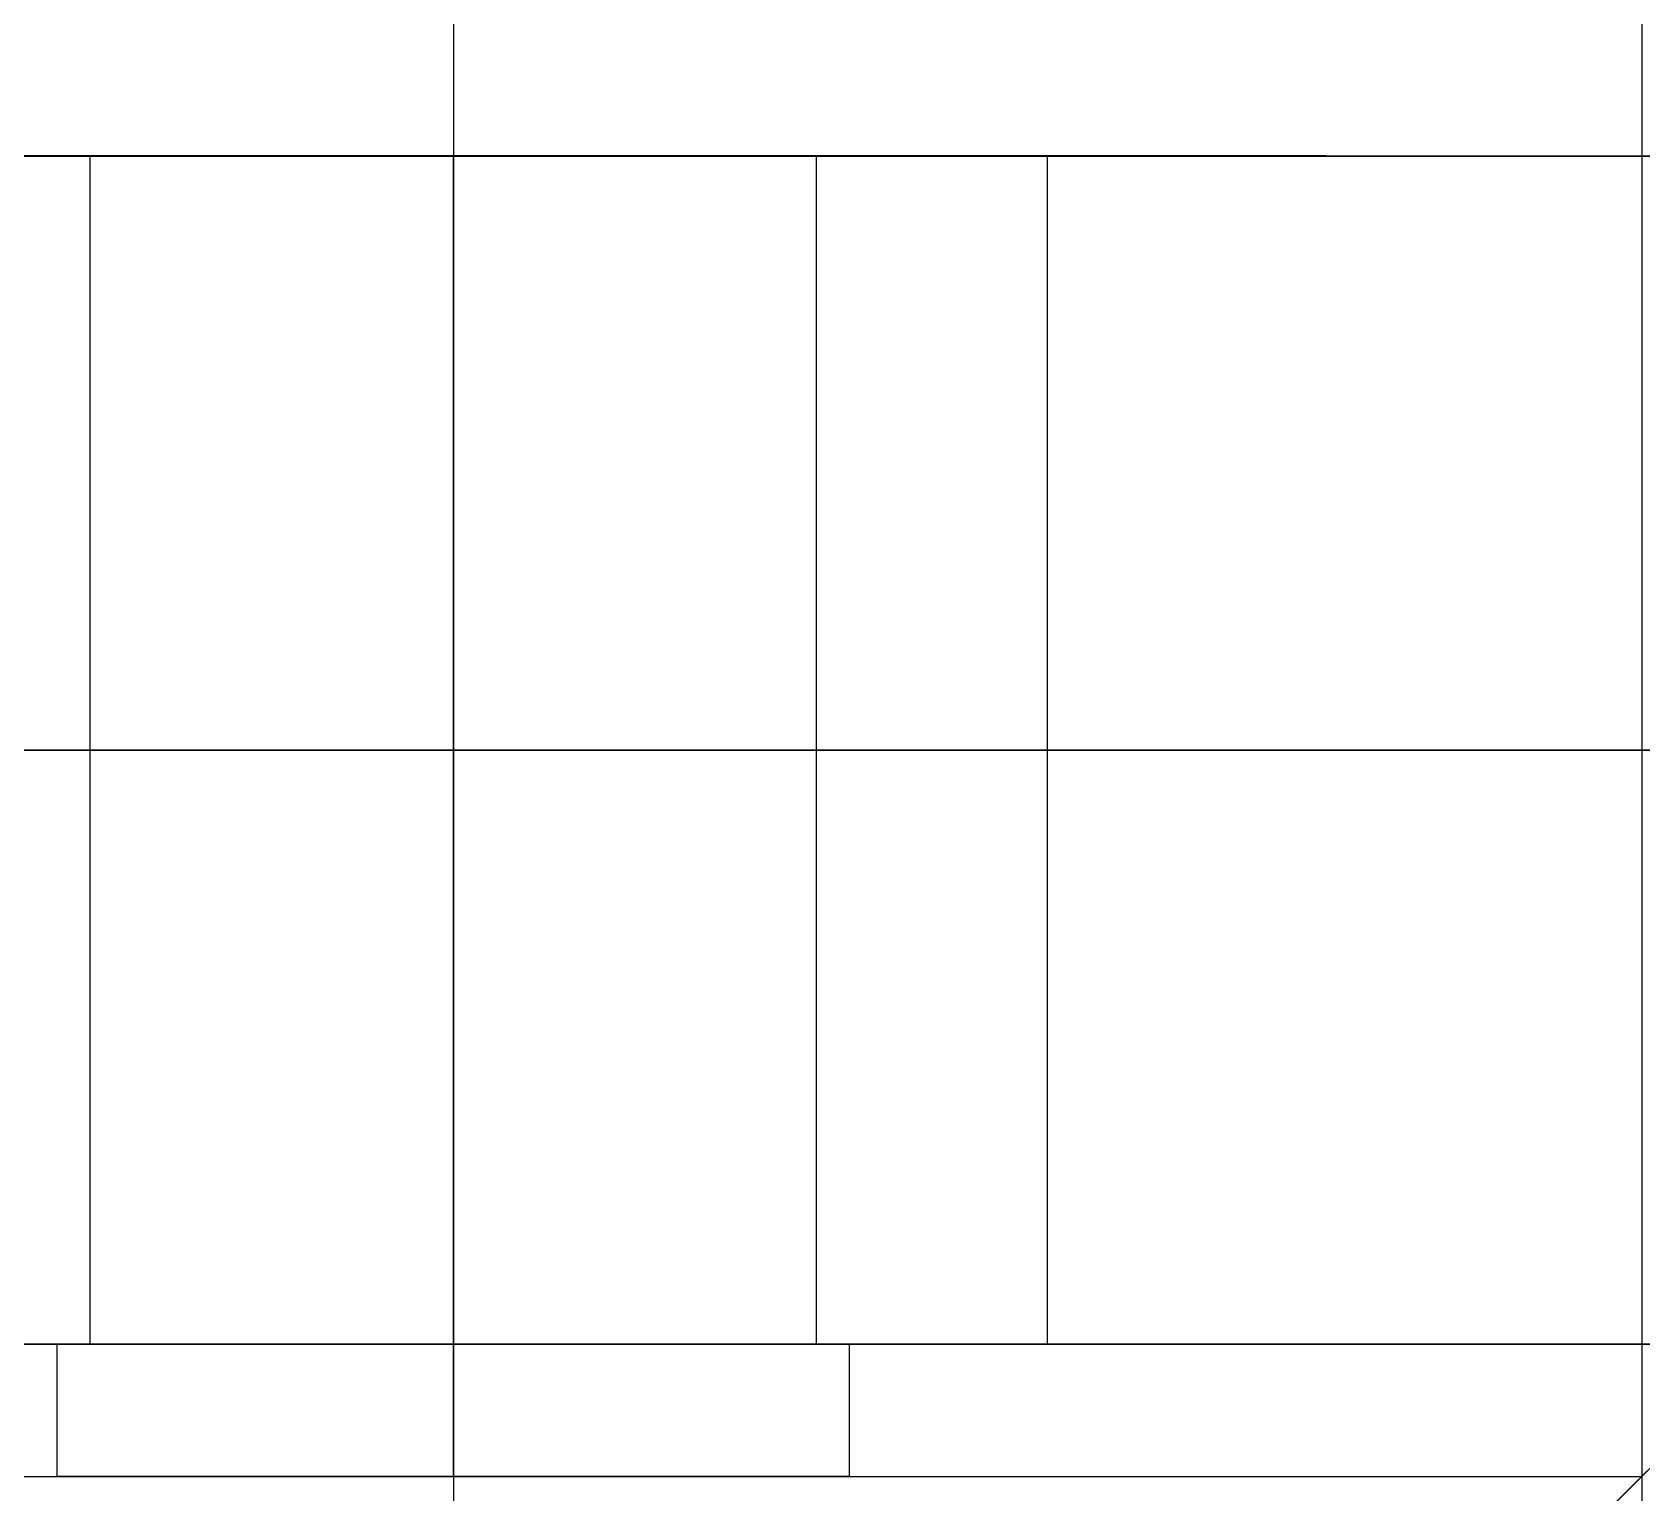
# Model space of a CAD drawing. Header units: millimetres. Extents: x -6529 to 809, y -8611 to 207.
# Drawn here: x -493.35 to -468.97, y -8573.25 to -8551.13 of the extents above; entities that cross this region are included whole.
import ezdxf

# ---------------------------------------------------------------- set-up
doc = ezdxf.new("R2010")
doc.units = ezdxf.units.MM
doc.header["$MEASUREMENT"] = 0
doc.layers.add('platen', color=7, linetype='Continuous', true_color=0x007f00)
doc.layers.add('staal', color=5, linetype='Continuous', true_color=0x0000ff)

# ---------------------------------------------------------------- blocks, each defined once
blk = doc.blocks.new('plaat base')
at = {"layer": 'platen'}
for p, q in [((1296, -332), (1296, -332, 18)), ((1290.5, -337.5), (1290.5, -337.5, 18)), ((1301.5, -337.5), (1301.5, -337.5, 18)), ((1296, -343), (1296, -343, 18)), ((1296, -407), (1296, -407, 18)), ((1290.5, -412.5), (1290.5, -412.5, 18)), ((1301.5, -412.5), (1301.5, -412.5, 18)), ((1296, -418), (1296, -418, 18)), ((1296, -482), (1296, -482, 18)), ((1290.5, -487.5), (1290.5, -487.5, 18)), ((1301.5, -487.5), (1301.5, -487.5, 18)), ((1296, -493), (1296, -493, 18)), ((1296, -557), (1296, -557, 18)), ((1290.5, -562.5), (1290.5, -562.5, 18)), ((1301.5, -562.5), (1301.5, -562.5, 18)), ((1296, -568), (1296, -568, 18)), ((1296, -932), (1296, -932, 18)), ((1290.5, -937.5), (1290.5, -937.5, 18)), ((1301.5, -937.5), (1301.5, -937.5, 18)), ((1296, -943), (1296, -943, 18)), ((1296, -1007), (1296, -1007, 18)), ((1290.5, -1012.5), (1290.5, -1012.5, 18)), ((1301.5, -1012.5), (1301.5, -1012.5, 18)), ((1296, -1018), (1296, -1018, 18)), ((1296, -1082), (1296, -1082, 18)), ((1290.5, -1087.5), (1290.5, -1087.5, 18)), ((1301.5, -1087.5), (1301.5, -1087.5, 18)), ((1296, -1093), (1296, -1093, 18)), ((1296, -1157), (1296, -1157, 18)), ((1290.5, -1162.5), (1290.5, -1162.5, 18)), ((1301.5, -1162.5), (1301.5, -1162.5, 18)), ((1296, -1168), (1296, -1168, 18))]:
    blk.add_line(p, q, dxfattribs=at)
for points in [[(1316, -300), (1287, -300), (1258, -300)], [(1316, -300, 18), (1287, -300, 18), (1258, -300, 18)], [(1316, -300, 9), (1287, -300, 9), (1258, -300, 9)], [(1287, -300), (1287, -300, 9), (1287, -300, 18)], [(1258, -600), (1287, -600), (1316, -600)], [(1258, -600, 18), (1287, -600, 18), (1316, -600, 18)], [(1258, -600, 9), (1287, -600, 9), (1316, -600, 9)], [(1287, -600), (1287, -600, 9), (1287, -600, 18)], [(1316, -900), (1287, -900), (1258, -900)], [(1316, -900, 18), (1287, -900, 18), (1258, -900, 18)], [(1316, -900, 9), (1287, -900, 9), (1258, -900, 9)], [(1287, -900), (1287, -900, 9), (1287, -900, 18)], [(958, -1200), (1137, -1200), (1316, -1200)], [(958, -1200, 18), (1137, -1200, 18), (1316, -1200, 18)], [(958, -1200, 9), (1137, -1200, 9), (1316, -1200, 9)]]:
    blk.add_open_spline(points, degree=2, dxfattribs=at)
for points in [[(1290.5, -337.5), (1290.5, -332), (1296, -332), (1301.5, -332), (1301.5, -337.5), (1301.5, -343), (1296, -343), (1290.5, -343), (1290.5, -337.5)], [(1290.5, -337.5, 18), (1290.5, -332, 18), (1296, -332, 18), (1301.5, -332, 18), (1301.5, -337.5, 18), (1301.5, -343, 18), (1296, -343, 18), (1290.5, -343, 18), (1290.5, -337.5, 18)], [(1290.5, -412.5), (1290.5, -407), (1296, -407), (1301.5, -407), (1301.5, -412.5), (1301.5, -418), (1296, -418), (1290.5, -418), (1290.5, -412.5)], [(1290.5, -412.5, 18), (1290.5, -407, 18), (1296, -407, 18), (1301.5, -407, 18), (1301.5, -412.5, 18), (1301.5, -418, 18), (1296, -418, 18), (1290.5, -418, 18), (1290.5, -412.5, 18)], [(1290.5, -487.5), (1290.5, -482), (1296, -482), (1301.5, -482), (1301.5, -487.5), (1301.5, -493), (1296, -493), (1290.5, -493), (1290.5, -487.5)], [(1290.5, -487.5, 18), (1290.5, -482, 18), (1296, -482, 18), (1301.5, -482, 18), (1301.5, -487.5, 18), (1301.5, -493, 18), (1296, -493, 18), (1290.5, -493, 18), (1290.5, -487.5, 18)], [(1290.5, -562.5), (1290.5, -557), (1296, -557), (1301.5, -557), (1301.5, -562.5), (1301.5, -568), (1296, -568), (1290.5, -568), (1290.5, -562.5)], [(1290.5, -562.5, 18), (1290.5, -557, 18), (1296, -557, 18), (1301.5, -557, 18), (1301.5, -562.5, 18), (1301.5, -568, 18), (1296, -568, 18), (1290.5, -568, 18), (1290.5, -562.5, 18)], [(1290.5, -937.5), (1290.5, -932), (1296, -932), (1301.5, -932), (1301.5, -937.5), (1301.5, -943), (1296, -943), (1290.5, -943), (1290.5, -937.5)], [(1290.5, -937.5, 18), (1290.5, -932, 18), (1296, -932, 18), (1301.5, -932, 18), (1301.5, -937.5, 18), (1301.5, -943, 18), (1296, -943, 18), (1290.5, -943, 18), (1290.5, -937.5, 18)], [(1290.5, -1012.5), (1290.5, -1007), (1296, -1007), (1301.5, -1007), (1301.5, -1012.5), (1301.5, -1018), (1296, -1018), (1290.5, -1018), (1290.5, -1012.5)], [(1290.5, -1012.5, 18), (1290.5, -1007, 18), (1296, -1007, 18), (1301.5, -1007, 18), (1301.5, -1012.5, 18), (1301.5, -1018, 18), (1296, -1018, 18), (1290.5, -1018, 18), (1290.5, -1012.5, 18)], [(1290.5, -1087.5), (1290.5, -1082), (1296, -1082), (1301.5, -1082), (1301.5, -1087.5), (1301.5, -1093), (1296, -1093), (1290.5, -1093), (1290.5, -1087.5)], [(1290.5, -1087.5, 18), (1290.5, -1082, 18), (1296, -1082, 18), (1301.5, -1082, 18), (1301.5, -1087.5, 18), (1301.5, -1093, 18), (1296, -1093, 18), (1290.5, -1093, 18), (1290.5, -1087.5, 18)], [(1290.5, -1162.5), (1290.5, -1157), (1296, -1157), (1301.5, -1157), (1301.5, -1162.5), (1301.5, -1168), (1296, -1168), (1290.5, -1168), (1290.5, -1162.5)], [(1290.5, -1162.5, 18), (1290.5, -1157, 18), (1296, -1157, 18), (1301.5, -1157, 18), (1301.5, -1162.5, 18), (1301.5, -1168, 18), (1296, -1168, 18), (1290.5, -1168, 18), (1290.5, -1162.5, 18)]]:
    blk.add_rational_spline(points, [1, 0.707106781187, 1, 0.707106781187, 1, 0.707106781187, 1, 0.707106781187, 1], degree=2, knots=[-31.415927, -31.415927, -31.415927, -23.561945, -23.561945, -15.707963, -15.707963, -7.853982, -7.853982, 0, 0, 0], dxfattribs=at)
blk = doc.blocks.new('plaat laag')
at = {"layer": 'platen'}
for p, q in [((-0.048, -14.5, 112.5), (17.952, -14.559, 112.5)), ((-0.048, -14.5, 262.5), (17.952, -14.559, 262.5)), ((-0.048, -14.5, 187.5), (17.952, -14.559, 187.5)), ((-0.048, -14.5, 37.5), (17.952, -14.559, 37.5)), ((-0.066, -20, 107), (17.934, -20.059, 107)), ((-0.066, -20, 118), (17.934, -20.059, 118)), ((-0.066, -20, 257), (17.934, -20.059, 257)), ((-0.066, -20, 268), (17.934, -20.059, 268)), ((-0.066, -20, 182), (17.934, -20.059, 182)), ((-0.066, -20, 193), (17.934, -20.059, 193)), ((-0.066, -20, 32), (17.934, -20.059, 32)), ((-0.066, -20, 43), (17.934, -20.059, 43)), ((-0.084, -25.5, 112.5), (17.916, -25.559, 112.5)), ((-0.084, -25.5, 262.5), (17.916, -25.559, 262.5)), ((-0.084, -25.5, 187.5), (17.916, -25.559, 187.5)), ((-0.084, -25.5, 37.5), (17.916, -25.559, 37.5))]:
    blk.add_line(p, q, dxfattribs=at)
for points in [[(-1.184, -357.998), (-0.592, -178.999), (0, 0)], [(0, 0, 300), (-0.096, -29, 300), (-0.192, -58, 300)], [(0, -0.001, 300), (-0.096, -29, 300), (-0.192, -58, 300)], [(7.816, -358.028), (8.408, -179.029), (9, -0.03)], [(9, -0.03, 300), (8.904, -29.03, 300), (8.808, -58.029, 300)], [(9, -0.03, 300), (8.904, -29.03, 300), (8.808, -58.029, 300)], [(16.816, -358.058), (17.408, -179.059), (18, -0.06)], [(18, -0.06, 300), (17.904, -29.059, 300), (17.808, -58.059, 300)], [(18, -0.06, 300), (17.904, -29.06, 300), (17.808, -58.059, 300)], [(-0.096, -29, 300), (8.904, -29.03, 300), (17.904, -29.059, 300)], [(-0.096, -29, 300), (8.904, -29.03, 300), (17.904, -29.059, 300)]]:
    blk.add_open_spline(points, degree=2, dxfattribs=at)
for points in [[(-0.084, -25.5, 112.5), (-0.084, -25.5, 118), (-0.066, -20, 118), (-0.048, -14.5, 118), (-0.048, -14.5, 112.5), (-0.048, -14.5, 107), (-0.066, -20, 107), (-0.084, -25.5, 107), (-0.084, -25.5, 112.5)], [(-0.084, -25.5, 262.5), (-0.084, -25.5, 268), (-0.066, -20, 268), (-0.048, -14.5, 268), (-0.048, -14.5, 262.5), (-0.048, -14.5, 257), (-0.066, -20, 257), (-0.084, -25.5, 257), (-0.084, -25.5, 262.5)], [(-0.084, -25.5, 187.5), (-0.084, -25.5, 193), (-0.066, -20, 193), (-0.048, -14.5, 193), (-0.048, -14.5, 187.5), (-0.048, -14.5, 182), (-0.066, -20, 182), (-0.084, -25.5, 182), (-0.084, -25.5, 187.5)], [(-0.084, -25.5, 37.5), (-0.084, -25.5, 43), (-0.066, -20, 43), (-0.048, -14.5, 43), (-0.048, -14.5, 37.5), (-0.048, -14.5, 32), (-0.066, -20, 32), (-0.084, -25.5, 32), (-0.084, -25.5, 37.5)], [(17.916, -25.559, 112.5), (17.916, -25.559, 118), (17.934, -20.059, 118), (17.952, -14.559, 118), (17.952, -14.559, 112.5), (17.952, -14.559, 107), (17.934, -20.059, 107), (17.916, -25.559, 107), (17.916, -25.559, 112.5)], [(17.916, -25.559, 262.5), (17.916, -25.559, 268), (17.934, -20.059, 268), (17.952, -14.559, 268), (17.952, -14.559, 262.5), (17.952, -14.559, 257), (17.934, -20.059, 257), (17.916, -25.559, 257), (17.916, -25.559, 262.5)], [(17.916, -25.559, 187.5), (17.916, -25.559, 193), (17.934, -20.059, 193), (17.952, -14.559, 193), (17.952, -14.559, 187.5), (17.952, -14.559, 182), (17.934, -20.059, 182), (17.916, -25.559, 182), (17.916, -25.559, 187.5)], [(17.916, -25.559, 37.5), (17.916, -25.559, 43), (17.934, -20.059, 43), (17.952, -14.559, 43), (17.952, -14.559, 37.5), (17.952, -14.559, 32), (17.934, -20.059, 32), (17.916, -25.559, 32), (17.916, -25.559, 37.5)]]:
    blk.add_rational_spline(points, [1, 0.707106781187, 1, 0.707106781187, 1, 0.707106781187, 1, 0.707106781187, 1], degree=2, knots=[-31.415927, -31.415927, -31.415927, -23.561945, -23.561945, -15.707963, -15.707963, -7.853982, -7.853982, 0, 0, 0], dxfattribs=at)
blk = doc.blocks.new('top plaat')
at = {"layer": 'platen'}
for points in [[(0, -1236), (20, -1236), (40, -1236)], [(0, -1236, 18), (20, -1236, 18), (40, -1236, 18)], [(0, -1236, 9), (20, -1236, 9), (40, -1236, 9)], [(20, -1236), (20, -1236, 9), (20, -1236, 18)]]:
    blk.add_open_spline(points, degree=2, dxfattribs=at)

msp = doc.modelspace()

# ---------------------------------------------------------------- linework, layer by layer
at = {"layer": 'staal'}
for p, q in [((-506.974, -8611.003, 1952), (-466.974, -8571.003, 1952)), ((-506.974, -8611.003), (-466.974, -8571.003)), ((-506.974, -8611.003), (-466.974, -8571.003)), ((-466.974, -8571.003), (-506.974, -8611.003, 40)), ((-506.974, -8611.003, 676), (-466.974, -8571.003, 676)), ((-492.974, -8573.003, 1371.5), (-492.974, -8571.003, 1371.5)), ((-492.974, -8573.003, 1446.5), (-492.974, -8571.003, 1446.5)), ((-492.974, -8573.003, 1596.5), (-492.974, -8571.003, 1596.5)), ((-492.974, -8573.003, 1521.5), (-492.974, -8571.003, 1521.5)), ((-492.974, -8573.003, 1746.5), (-492.974, -8571.003, 1746.5)), ((-492.974, -8573.003, 1671.5), (-492.974, -8571.003, 1671.5)), ((-492.974, -8573.003, 1896.5), (-492.974, -8571.003, 1896.5)), ((-492.974, -8573.003, 1821.5), (-492.974, -8571.003, 1821.5)), ((-492.974, -8573.003, 1221.5), (-492.974, -8571.003, 1221.5)), ((-492.974, -8573.003, 1296.5), (-492.974, -8571.003, 1296.5)), ((-492.974, -8573.003, 1071.5), (-492.974, -8571.003, 1071.5)), ((-492.974, -8573.003, 1146.5), (-492.974, -8571.003, 1146.5)), ((-492.974, -8573.003, 921.5), (-492.974, -8571.003, 921.5)), ((-492.974, -8573.003, 996.5), (-492.974, -8571.003, 996.5)), ((-492.974, -8573.003, 846.5), (-492.974, -8571.003, 846.5)), ((-492.974, -8573.003, 771.5), (-492.974, -8571.003, 771.5)), ((-492.974, -8573.003, 545.5), (-492.974, -8571.003, 545.5)), ((-492.974, -8573.003, 620.5), (-492.974, -8571.003, 620.5)), ((-492.974, -8573.003, 395.5), (-492.974, -8571.003, 395.5)), ((-492.974, -8573.003, 470.5), (-492.974, -8571.003, 470.5)), ((-492.974, -8573.003, 245.5), (-492.974, -8571.003, 245.5)), ((-492.974, -8573.003, 320.5), (-492.974, -8571.003, 320.5)), ((-492.974, -8573.003, 170.5), (-492.974, -8571.003, 170.5)), ((-492.974, -8573.003, 95.5), (-492.974, -8571.003, 95.5)), ((-486.974, -8573.003, 716), (-486.974, -8571.003, 716)), ((-486.974, -8573.003, 1952), (-486.974, -8571.003, 1952)), ((-486.974, -8573.003, 1377.5), (-486.974, -8571.003, 1377.5)), ((-486.974, -8573.003, 1365.5), (-486.974, -8571.003, 1365.5)), ((-486.974, -8573.003, 1452.5), (-486.974, -8571.003, 1452.5)), ((-486.974, -8573.003, 1440.5), (-486.974, -8571.003, 1440.5)), ((-486.974, -8573.003, 1602.5), (-486.974, -8571.003, 1602.5)), ((-486.974, -8573.003, 1590.5), (-486.974, -8571.003, 1590.5)), ((-486.974, -8573.003, 1527.5), (-486.974, -8571.003, 1527.5)), ((-486.974, -8573.003, 1515.5), (-486.974, -8571.003, 1515.5)), ((-486.974, -8573.003, 1752.5), (-486.974, -8571.003, 1752.5)), ((-486.974, -8573.003, 1740.5), (-486.974, -8571.003, 1740.5)), ((-486.974, -8573.003, 1677.5), (-486.974, -8571.003, 1677.5)), ((-486.974, -8573.003, 1665.5), (-486.974, -8571.003, 1665.5)), ((-486.974, -8573.003, 1902.5), (-486.974, -8571.003, 1902.5)), ((-486.974, -8573.003, 1890.5), (-486.974, -8571.003, 1890.5)), ((-486.974, -8573.003, 1827.5), (-486.974, -8571.003, 1827.5)), ((-486.974, -8573.003, 1815.5), (-486.974, -8571.003, 1815.5)), ((-486.974, -8573.003, 1227.5), (-486.974, -8571.003, 1227.5)), ((-486.974, -8573.003, 1215.5), (-486.974, -8571.003, 1215.5)), ((-486.974, -8573.003, 1302.5), (-486.974, -8571.003, 1302.5)), ((-486.974, -8573.003, 1290.5), (-486.974, -8571.003, 1290.5)), ((-486.974, -8573.003, 1077.5), (-486.974, -8571.003, 1077.5)), ((-486.974, -8573.003, 1065.5), (-486.974, -8571.003, 1065.5)), ((-486.974, -8573.003, 1152.5), (-486.974, -8571.003, 1152.5)), ((-486.974, -8573.003, 1140.5), (-486.974, -8571.003, 1140.5)), ((-486.974, -8573.003, 927.5), (-486.974, -8571.003, 927.5)), ((-486.974, -8573.003, 915.5), (-486.974, -8571.003, 915.5)), ((-486.974, -8573.003, 1002.5), (-486.974, -8571.003, 1002.5)), ((-486.974, -8573.003, 990.5), (-486.974, -8571.003, 990.5)), ((-486.974, -8573.003, 852.5), (-486.974, -8571.003, 852.5)), ((-486.974, -8573.003, 840.5), (-486.974, -8571.003, 840.5)), ((-486.974, -8573.003, 777.5), (-486.974, -8571.003, 777.5)), ((-486.974, -8573.003, 765.5), (-486.974, -8571.003, 765.5)), ((-486.974, -8573.003, 40), (-486.974, -8571.003, 40)), ((-486.974, -8573.003, 551.5), (-486.974, -8571.003, 551.5)), ((-486.974, -8573.003, 539.5), (-486.974, -8571.003, 539.5)), ((-486.974, -8573.003, 626.5), (-486.974, -8571.003, 626.5)), ((-486.974, -8573.003, 614.5), (-486.974, -8571.003, 614.5)), ((-486.974, -8573.003, 401.5), (-486.974, -8571.003, 401.5)), ((-486.974, -8573.003, 389.5), (-486.974, -8571.003, 389.5)), ((-486.974, -8573.003, 476.5), (-486.974, -8571.003, 476.5)), ((-486.974, -8573.003, 464.5), (-486.974, -8571.003, 464.5)), ((-486.974, -8573.003, 251.5), (-486.974, -8571.003, 251.5)), ((-486.974, -8573.003, 239.5), (-486.974, -8571.003, 239.5)), ((-486.974, -8573.003, 326.5), (-486.974, -8571.003, 326.5)), ((-486.974, -8573.003, 314.5), (-486.974, -8571.003, 314.5)), ((-486.974, -8573.003, 176.5), (-486.974, -8571.003, 176.5)), ((-486.974, -8573.003, 164.5), (-486.974, -8571.003, 164.5)), ((-486.974, -8573.003, 101.5), (-486.974, -8571.003, 101.5)), ((-486.974, -8573.003, 89.5), (-486.974, -8571.003, 89.5)), ((-480.974, -8573.003, 1371.5), (-480.974, -8571.003, 1371.5)), ((-480.974, -8573.003, 1446.5), (-480.974, -8571.003, 1446.5)), ((-480.974, -8573.003, 1596.5), (-480.974, -8571.003, 1596.5)), ((-480.974, -8573.003, 1521.5), (-480.974, -8571.003, 1521.5)), ((-480.974, -8573.003, 1746.5), (-480.974, -8571.003, 1746.5)), ((-480.974, -8573.003, 1671.5), (-480.974, -8571.003, 1671.5)), ((-480.974, -8573.003, 1896.5), (-480.974, -8571.003, 1896.5)), ((-480.974, -8573.003, 1821.5), (-480.974, -8571.003, 1821.5)), ((-480.974, -8573.003, 1221.5), (-480.974, -8571.003, 1221.5)), ((-480.974, -8573.003, 1296.5), (-480.974, -8571.003, 1296.5)), ((-480.974, -8573.003, 1071.5), (-480.974, -8571.003, 1071.5)), ((-480.974, -8573.003, 1146.5), (-480.974, -8571.003, 1146.5)), ((-480.974, -8573.003, 921.5), (-480.974, -8571.003, 921.5)), ((-480.974, -8573.003, 996.5), (-480.974, -8571.003, 996.5)), ((-480.974, -8573.003, 846.5), (-480.974, -8571.003, 846.5)), ((-480.974, -8573.003, 771.5), (-480.974, -8571.003, 771.5)), ((-480.974, -8573.003, 545.5), (-480.974, -8571.003, 545.5)), ((-480.974, -8573.003, 620.5), (-480.974, -8571.003, 620.5)), ((-480.974, -8573.003, 395.5), (-480.974, -8571.003, 395.5)), ((-480.974, -8573.003, 470.5), (-480.974, -8571.003, 470.5)), ((-480.974, -8573.003, 245.5), (-480.974, -8571.003, 245.5)), ((-480.974, -8573.003, 320.5), (-480.974, -8571.003, 320.5)), ((-480.974, -8573.003, 170.5), (-480.974, -8571.003, 170.5)), ((-480.974, -8573.003, 95.5), (-480.974, -8571.003, 95.5))]:
    msp.add_line(p, q, dxfattribs=at)
for points in [[(-468.974, -7333.003, 38), (-468.974, -7953.003, 38), (-468.974, -8573.003, 38)], [(-468.974, -7333.003, 2), (-468.974, -7953.003, 2), (-468.974, -8573.003, 2)], [(-486.974, -8520.503, 1992), (-486.974, -8555.753, 1992), (-486.974, -8591.003, 1992)], [(-486.974, -8520.503, 1990), (-486.974, -8555.753, 1990), (-486.974, -8591.003, 1990)], [(-486.974, -8520.503, 1954), (-486.974, -8555.753, 1954), (-486.974, -8591.003, 1954)], [(-486.974, -8520.503, 1952), (-486.974, -8555.753, 1952), (-486.974, -8591.003, 1952)], [(-486.974, -8520.503, 716), (-486.974, -8555.753, 716), (-486.974, -8591.003, 716)], [(-486.974, -8520.503, 714), (-486.974, -8555.753, 714), (-486.974, -8591.003, 714)], [(-486.974, -8520.503, 678), (-486.974, -8555.753, 678), (-486.974, -8591.003, 678)], [(-486.974, -8520.503, 676), (-486.974, -8555.753, 676), (-486.974, -8591.003, 676)], [(-486.974, -8521.503, 40), (-486.974, -8556.253, 40), (-486.974, -8591.003, 40)], [(-486.974, -8521.503, 38), (-486.974, -8556.253, 38), (-486.974, -8591.003, 38)], [(-486.974, -8521.503, 2), (-486.974, -8556.253, 2), (-486.974, -8591.003, 2)], [(-486.974, -8521.503), (-486.974, -8556.253), (-486.974, -8591.003)], [(-468.974, -8521.503, 20), (-468.974, -8547.253, 20), (-468.974, -8573.003, 20)], [(-506.974, -8611.003, 1992), (-486.974, -8591.003, 1992), (-466.974, -8571.003, 1992)], [(-506.974, -8611.003, 1952), (-486.974, -8591.003, 1952), (-466.974, -8571.003, 1952)], [(-466.974, -8571.003, 1992), (-486.974, -8591.003, 1992), (-506.974, -8611.003, 1992)], [(-466.974, -8571.003, 716), (-486.974, -8571.003, 716), (-506.974, -8571.003, 716)], [(-466.974, -8571.003, 1952), (-486.974, -8571.003, 1952), (-506.974, -8571.003, 1952)], [(-466.974, -8571.003, 1334), (-486.974, -8571.003, 1334), (-506.974, -8571.003, 1334)], [(-506.974, -8611.003, 40), (-486.974, -8591.003, 40), (-466.974, -8571.003, 40)], [(-506.974, -8611.003, 40), (-486.974, -8591.003, 40), (-466.974, -8571.003, 40)], [(-506.974, -8611.003, 676), (-486.974, -8591.003, 676), (-466.974, -8571.003, 676)], [(-466.974, -8571.003, 716), (-486.974, -8591.003, 716), (-506.974, -8611.003, 716)], [(-506.974, -8611.003, 716), (-486.974, -8591.003, 716), (-466.974, -8571.003, 716)], [(-466.974, -8571.003, 40), (-486.974, -8571.003, 40), (-506.974, -8571.003, 40)], [(-466.974, -8571.003, 676), (-486.974, -8571.003, 676), (-506.974, -8571.003, 676)], [(-466.974, -8571.003, 658), (-486.974, -8571.003, 658), (-506.974, -8571.003, 658)], [(-486.974, -8571.003, 716), (-486.974, -8571.003, 740.75), (-486.974, -8571.003, 765.5)], [(-486.974, -8571.003, 777.5), (-486.974, -8571.003, 809), (-486.974, -8571.003, 840.5)], [(-486.974, -8571.003, 852.5), (-486.974, -8571.003, 884), (-486.974, -8571.003, 915.5)], [(-486.974, -8571.003, 927.5), (-486.974, -8571.003, 959), (-486.974, -8571.003, 990.5)], [(-486.974, -8571.003, 1002.5), (-486.974, -8571.003, 1034), (-486.974, -8571.003, 1065.5)], [(-486.974, -8571.003, 1077.5), (-486.974, -8571.003, 1109), (-486.974, -8571.003, 1140.5)], [(-486.974, -8571.003, 1152.5), (-486.974, -8571.003, 1184), (-486.974, -8571.003, 1215.5)], [(-486.974, -8571.003, 1227.5), (-486.974, -8571.003, 1259), (-486.974, -8571.003, 1290.5)], [(-486.974, -8571.003, 1302.5), (-486.974, -8571.003, 1334), (-486.974, -8571.003, 1365.5)], [(-486.974, -8571.003, 1377.5), (-486.974, -8571.003, 1409), (-486.974, -8571.003, 1440.5)], [(-486.974, -8571.003, 1452.5), (-486.974, -8571.003, 1484), (-486.974, -8571.003, 1515.5)], [(-486.974, -8571.003, 1527.5), (-486.974, -8571.003, 1559), (-486.974, -8571.003, 1590.5)], [(-486.974, -8571.003, 1602.5), (-486.974, -8571.003, 1634), (-486.974, -8571.003, 1665.5)], [(-486.974, -8571.003, 1677.5), (-486.974, -8571.003, 1709), (-486.974, -8571.003, 1740.5)], [(-486.974, -8571.003, 1752.5), (-486.974, -8571.003, 1784), (-486.974, -8571.003, 1815.5)], [(-486.974, -8571.003, 1827.5), (-486.974, -8571.003, 1859), (-486.974, -8571.003, 1890.5)], [(-486.974, -8571.003, 1902.5), (-486.974, -8571.003, 1927.25), (-486.974, -8571.003, 1952)], [(-486.974, -8571.003, 40), (-486.974, -8571.003, 64.75), (-486.974, -8571.003, 89.5)], [(-486.974, -8571.003, 101.5), (-486.974, -8571.003, 133), (-486.974, -8571.003, 164.5)], [(-486.974, -8571.003, 176.5), (-486.974, -8571.003, 208), (-486.974, -8571.003, 239.5)], [(-486.974, -8571.003, 251.5), (-486.974, -8571.003, 283), (-486.974, -8571.003, 314.5)], [(-486.974, -8571.003, 326.5), (-486.974, -8571.003, 358), (-486.974, -8571.003, 389.5)], [(-486.974, -8571.003, 401.5), (-486.974, -8571.003, 433), (-486.974, -8571.003, 464.5)], [(-486.974, -8571.003, 476.5), (-486.974, -8571.003, 508), (-486.974, -8571.003, 539.5)], [(-486.974, -8571.003, 551.5), (-486.974, -8571.003, 583), (-486.974, -8571.003, 614.5)], [(-486.974, -8571.003, 626.5), (-486.974, -8571.003, 651.25), (-486.974, -8571.003, 676)], [(-468.974, -8573.003, 1990), (-486.974, -8591.003, 1990), (-504.974, -8609.003, 1990)], [(-504.974, -8609.003, 1954), (-486.974, -8591.003, 1954), (-468.974, -8573.003, 1954)], [(-504.974, -8609.003, 1990), (-486.974, -8591.003, 1990), (-468.974, -8573.003, 1990)], [(-468.974, -8573.003, 1954), (-486.974, -8591.003, 1954), (-504.974, -8609.003, 1954)], [(-504.974, -8573.003, 716), (-486.974, -8573.003, 716), (-468.974, -8573.003, 716)], [(-504.974, -8573.003, 1952), (-486.974, -8573.003, 1952), (-468.974, -8573.003, 1952)], [(-504.974, -8573.003, 1334), (-486.974, -8573.003, 1334), (-468.974, -8573.003, 1334)], [(-468.974, -8573.003, 38), (-486.974, -8591.003, 38), (-504.974, -8609.003, 38)], [(-504.974, -8609.003, 2), (-486.974, -8591.003, 2), (-468.974, -8573.003, 2)], [(-468.974, -8573.003, 38), (-486.974, -8591.003, 38), (-504.974, -8609.003, 38)], [(-504.974, -8609.003, 2), (-486.974, -8591.003, 2), (-468.974, -8573.003, 2)], [(-504.974, -8609.003, 714), (-486.974, -8591.003, 714), (-468.974, -8573.003, 714)], [(-468.974, -8573.003, 678), (-486.974, -8591.003, 678), (-504.974, -8609.003, 678)], [(-468.974, -8573.003, 714), (-486.974, -8591.003, 714), (-504.974, -8609.003, 714)], [(-504.974, -8609.003, 678), (-486.974, -8591.003, 678), (-468.974, -8573.003, 678)], [(-504.974, -8573.003, 40), (-486.974, -8573.003, 40), (-468.974, -8573.003, 40)], [(-504.974, -8573.003, 676), (-486.974, -8573.003, 676), (-468.974, -8573.003, 676)], [(-504.974, -8573.003, 658), (-486.974, -8573.003, 658), (-468.974, -8573.003, 658)], [(-486.974, -8573.003, 716), (-486.974, -8573.003, 740.75), (-486.974, -8573.003, 765.5)], [(-486.974, -8573.003, 777.5), (-486.974, -8573.003, 809), (-486.974, -8573.003, 840.5)], [(-486.974, -8573.003, 852.5), (-486.974, -8573.003, 884), (-486.974, -8573.003, 915.5)], [(-486.974, -8573.003, 927.5), (-486.974, -8573.003, 959), (-486.974, -8573.003, 990.5)], [(-486.974, -8573.003, 1002.5), (-486.974, -8573.003, 1034), (-486.974, -8573.003, 1065.5)], [(-486.974, -8573.003, 1077.5), (-486.974, -8573.003, 1109), (-486.974, -8573.003, 1140.5)], [(-486.974, -8573.003, 1152.5), (-486.974, -8573.003, 1184), (-486.974, -8573.003, 1215.5)], [(-486.974, -8573.003, 1227.5), (-486.974, -8573.003, 1259), (-486.974, -8573.003, 1290.5)], [(-486.974, -8573.003, 1302.5), (-486.974, -8573.003, 1334), (-486.974, -8573.003, 1365.5)], [(-486.974, -8573.003, 1377.5), (-486.974, -8573.003, 1409), (-486.974, -8573.003, 1440.5)], [(-486.974, -8573.003, 1452.5), (-486.974, -8573.003, 1484), (-486.974, -8573.003, 1515.5)], [(-486.974, -8573.003, 1527.5), (-486.974, -8573.003, 1559), (-486.974, -8573.003, 1590.5)], [(-486.974, -8573.003, 1602.5), (-486.974, -8573.003, 1634), (-486.974, -8573.003, 1665.5)], [(-486.974, -8573.003, 1677.5), (-486.974, -8573.003, 1709), (-486.974, -8573.003, 1740.5)], [(-486.974, -8573.003, 1752.5), (-486.974, -8573.003, 1784), (-486.974, -8573.003, 1815.5)], [(-486.974, -8573.003, 1827.5), (-486.974, -8573.003, 1859), (-486.974, -8573.003, 1890.5)], [(-486.974, -8573.003, 1902.5), (-486.974, -8573.003, 1927.25), (-486.974, -8573.003, 1952)], [(-486.974, -8573.003, 40), (-486.974, -8573.003, 64.75), (-486.974, -8573.003, 89.5)], [(-486.974, -8573.003, 101.5), (-486.974, -8573.003, 133), (-486.974, -8573.003, 164.5)], [(-486.974, -8573.003, 176.5), (-486.974, -8573.003, 208), (-486.974, -8573.003, 239.5)], [(-486.974, -8573.003, 251.5), (-486.974, -8573.003, 283), (-486.974, -8573.003, 314.5)], [(-486.974, -8573.003, 326.5), (-486.974, -8573.003, 358), (-486.974, -8573.003, 389.5)], [(-486.974, -8573.003, 401.5), (-486.974, -8573.003, 433), (-486.974, -8573.003, 464.5)], [(-486.974, -8573.003, 476.5), (-486.974, -8573.003, 508), (-486.974, -8573.003, 539.5)], [(-486.974, -8573.003, 551.5), (-486.974, -8573.003, 583), (-486.974, -8573.003, 614.5)], [(-486.974, -8573.003, 626.5), (-486.974, -8573.003, 651.25), (-486.974, -8573.003, 676)], [(-468.974, -8573.003, 2), (-468.974, -8573.003, 20), (-468.974, -8573.003, 38)], [(-468.974, -8573.003, 40), (-468.974, -8573.003, 358), (-468.974, -8573.003, 676)], [(-468.974, -8573.003, 40), (-468.974, -8591.003, 40), (-468.974, -8609.003, 40)], [(-468.974, -8573.003, 676), (-468.974, -8591.003, 676), (-468.974, -8609.003, 676)], [(-468.974, -8573.003, 658), (-468.974, -8591.003, 658), (-468.974, -8609.003, 658)]]:
    msp.add_open_spline(points, degree=2, dxfattribs=at)
for points, weights, knots in [([(-492.974, -8571.003, 1371.5), (-492.974, -8571.003, 1365.5), (-486.974, -8571.003, 1365.5), (-480.974, -8571.003, 1365.5), (-480.974, -8571.003, 1371.5), (-480.974, -8571.003, 1377.5), (-486.974, -8571.003, 1377.5), (-492.974, -8571.003, 1377.5), (-492.974, -8571.003, 1371.5)], [1, 0.707106781187, 1, 0.707106781187, 1, 0.707106781187, 1, 0.707106781187, 1], [-31.415927, -31.415927, -31.415927, -23.561945, -23.561945, -15.707963, -15.707963, -7.853982, -7.853982, 0, 0, 0]), ([(-492.974, -8571.003, 1446.5), (-492.974, -8571.003, 1440.5), (-486.974, -8571.003, 1440.5), (-480.974, -8571.003, 1440.5), (-480.974, -8571.003, 1446.5), (-480.974, -8571.003, 1452.5), (-486.974, -8571.003, 1452.5), (-492.974, -8571.003, 1452.5), (-492.974, -8571.003, 1446.5)], [1, 0.707106781187, 1, 0.707106781187, 1, 0.707106781187, 1, 0.707106781187, 1], [-31.415927, -31.415927, -31.415927, -23.561945, -23.561945, -15.707963, -15.707963, -7.853982, -7.853982, 0, 0, 0]), ([(-492.974, -8571.003, 1596.5), (-492.974, -8571.003, 1590.5), (-486.974, -8571.003, 1590.5), (-480.974, -8571.003, 1590.5), (-480.974, -8571.003, 1596.5), (-480.974, -8571.003, 1602.5), (-486.974, -8571.003, 1602.5), (-492.974, -8571.003, 1602.5), (-492.974, -8571.003, 1596.5)], [1, 0.707106781187, 1, 0.707106781187, 1, 0.707106781187, 1, 0.707106781187, 1], [-31.415927, -31.415927, -31.415927, -23.561945, -23.561945, -15.707963, -15.707963, -7.853982, -7.853982, 0, 0, 0]), ([(-492.974, -8571.003, 1521.5), (-492.974, -8571.003, 1515.5), (-486.974, -8571.003, 1515.5), (-480.974, -8571.003, 1515.5), (-480.974, -8571.003, 1521.5), (-480.974, -8571.003, 1527.5), (-486.974, -8571.003, 1527.5), (-492.974, -8571.003, 1527.5), (-492.974, -8571.003, 1521.5)], [1, 0.707106781187, 1, 0.707106781187, 1, 0.707106781187, 1, 0.707106851018, 0.999999860338], [-31.415927, -31.415927, -31.415927, -23.561944, -23.561944, -15.707962, -15.707962, -7.85398, -7.85398, 0, 0, 0]), ([(-492.974, -8571.003, 1746.5), (-492.974, -8571.003, 1740.5), (-486.974, -8571.003, 1740.5), (-480.974, -8571.003, 1740.5), (-480.974, -8571.003, 1746.5), (-480.974, -8571.003, 1752.5), (-486.974, -8571.003, 1752.5), (-492.974, -8571.003, 1752.5), (-492.974, -8571.003, 1746.5)], [1, 0.707106781187, 1, 0.707106781187, 1, 0.707106781187, 1, 0.707106781187, 1], [-31.415927, -31.415927, -31.415927, -23.561945, -23.561945, -15.707963, -15.707963, -7.853982, -7.853982, 0, 0, 0]), ([(-492.974, -8571.003, 1671.5), (-492.974, -8571.003, 1665.5), (-486.974, -8571.003, 1665.5), (-480.974, -8571.003, 1665.5), (-480.974, -8571.003, 1671.5), (-480.974, -8571.003, 1677.5), (-486.974, -8571.003, 1677.5), (-492.974, -8571.003, 1677.5), (-492.974, -8571.003, 1671.5)], [1, 0.707106781187, 1, 0.707106781187, 1, 0.707106781187, 1, 0.707106851018, 0.999999860338], [-31.415927, -31.415927, -31.415927, -23.561944, -23.561944, -15.707962, -15.707962, -7.85398, -7.85398, 0, 0, 0]), ([(-492.974, -8571.003, 1896.5), (-492.974, -8571.003, 1890.5), (-486.974, -8571.003, 1890.5), (-480.974, -8571.003, 1890.5), (-480.974, -8571.003, 1896.5), (-480.974, -8571.003, 1902.5), (-486.974, -8571.003, 1902.5), (-492.974, -8571.003, 1902.5), (-492.974, -8571.003, 1896.5)], [1, 0.707106781187, 1, 0.707106781187, 1, 0.707106781187, 1, 0.707106781187, 1], [-31.415927, -31.415927, -31.415927, -23.561945, -23.561945, -15.707963, -15.707963, -7.853982, -7.853982, 0, 0, 0]), ([(-492.974, -8571.003, 1821.5), (-492.974, -8571.003, 1815.5), (-486.974, -8571.003, 1815.5), (-480.974, -8571.003, 1815.5), (-480.974, -8571.003, 1821.5), (-480.974, -8571.003, 1827.5), (-486.974, -8571.003, 1827.5), (-492.974, -8571.003, 1827.5), (-492.974, -8571.003, 1821.5)], [1, 0.707106781187, 1, 0.707106781187, 1, 0.707106781187, 1, 0.707106781187, 1], [-31.415927, -31.415927, -31.415927, -23.561945, -23.561945, -15.707963, -15.707963, -7.853982, -7.853982, 0, 0, 0]), ([(-492.974, -8571.003, 1221.5), (-492.974, -8571.003, 1215.5), (-486.974, -8571.003, 1215.5), (-480.974, -8571.003, 1215.5), (-480.974, -8571.003, 1221.5), (-480.974, -8571.003, 1227.5), (-486.974, -8571.003, 1227.5), (-492.974, -8571.003, 1227.5), (-492.974, -8571.003, 1221.5)], [1, 0.707106781187, 1, 0.707106781187, 1, 0.707106781187, 1, 0.707106781187, 1], [-31.415927, -31.415927, -31.415927, -23.561945, -23.561945, -15.707963, -15.707963, -7.853982, -7.853982, 0, 0, 0]), ([(-492.974, -8571.003, 1296.5), (-492.974, -8571.003, 1290.5), (-486.974, -8571.003, 1290.5), (-480.974, -8571.003, 1290.5), (-480.974, -8571.003, 1296.5), (-480.974, -8571.003, 1302.5), (-486.974, -8571.003, 1302.5), (-492.974, -8571.003, 1302.5), (-492.974, -8571.003, 1296.5)], [1, 0.707106781187, 1, 0.707106781187, 1, 0.707106781187, 1, 0.707106781187, 1], [-31.415927, -31.415927, -31.415927, -23.561945, -23.561945, -15.707963, -15.707963, -7.853982, -7.853982, 0, 0, 0]), ([(-492.974, -8571.003, 1071.5), (-492.974, -8571.003, 1065.5), (-486.974, -8571.003, 1065.5), (-480.974, -8571.003, 1065.5), (-480.974, -8571.003, 1071.5), (-480.974, -8571.003, 1077.5), (-486.974, -8571.003, 1077.5), (-492.974, -8571.003, 1077.5), (-492.974, -8571.003, 1071.5)], [1, 0.707106781187, 1, 0.707106781187, 1, 0.707106781187, 1, 0.707106781187, 1], [-31.415927, -31.415927, -31.415927, -23.561945, -23.561945, -15.707963, -15.707963, -7.853982, -7.853982, 0, 0, 0]), ([(-492.974, -8571.003, 1146.5), (-492.974, -8571.003, 1140.5), (-486.974, -8571.003, 1140.5), (-480.974, -8571.003, 1140.5), (-480.974, -8571.003, 1146.5), (-480.974, -8571.003, 1152.5), (-486.974, -8571.003, 1152.5), (-492.974, -8571.003, 1152.5), (-492.974, -8571.003, 1146.5)], [1, 0.707106781187, 1, 0.707106781187, 1, 0.707106781187, 1, 0.707106781187, 1], [-31.415927, -31.415927, -31.415927, -23.561945, -23.561945, -15.707963, -15.707963, -7.853982, -7.853982, 0, 0, 0]), ([(-492.974, -8571.003, 921.5), (-492.974, -8571.003, 915.5), (-486.974, -8571.003, 915.5), (-480.974, -8571.003, 915.5), (-480.974, -8571.003, 921.5), (-480.974, -8571.003, 927.5), (-486.974, -8571.003, 927.5), (-492.974, -8571.003, 927.5), (-492.974, -8571.003, 921.5)], [1, 0.707106781187, 1, 0.707106781187, 1, 0.707106781187, 1, 0.707106781187, 1], [-31.415927, -31.415927, -31.415927, -23.561945, -23.561945, -15.707963, -15.707963, -7.853982, -7.853982, 0, 0, 0]), ([(-492.974, -8571.003, 996.5), (-492.974, -8571.003, 990.5), (-486.974, -8571.003, 990.5), (-480.974, -8571.003, 990.5), (-480.974, -8571.003, 996.5), (-480.974, -8571.003, 1002.5), (-486.974, -8571.003, 1002.5), (-492.974, -8571.003, 1002.5), (-492.974, -8571.003, 996.5)], [1, 0.707106781187, 1, 0.707106781187, 1, 0.707106781187, 1, 0.707106781187, 1], [-31.415927, -31.415927, -31.415927, -23.561945, -23.561945, -15.707963, -15.707963, -7.853982, -7.853982, 0, 0, 0]), ([(-492.974, -8571.003, 846.5), (-492.974, -8571.003, 840.5), (-486.974, -8571.003, 840.5), (-480.974, -8571.003, 840.5), (-480.974, -8571.003, 846.5), (-480.974, -8571.003, 852.5), (-486.974, -8571.003, 852.5), (-492.974, -8571.003, 852.5), (-492.974, -8571.003, 846.5)], [1, 0.707106781187, 1, 0.707106781187, 1, 0.707106781187, 1, 0.707106781187, 1], [-31.415927, -31.415927, -31.415927, -23.561945, -23.561945, -15.707963, -15.707963, -7.853982, -7.853982, 0, 0, 0]), ([(-492.974, -8571.003, 771.5), (-492.974, -8571.003, 765.5), (-486.974, -8571.003, 765.5), (-480.974, -8571.003, 765.5), (-480.974, -8571.003, 771.5), (-480.974, -8571.003, 777.5), (-486.974, -8571.003, 777.5), (-492.974, -8571.003, 777.5), (-492.974, -8571.003, 771.5)], [1, 0.707106781187, 1, 0.707106781187, 1, 0.707106781187, 1, 0.707106781187, 1], [-31.415927, -31.415927, -31.415927, -23.561945, -23.561945, -15.707963, -15.707963, -7.853982, -7.853982, 0, 0, 0]), ([(-492.974, -8571.003, 545.5), (-492.974, -8571.003, 539.5), (-486.974, -8571.003, 539.5), (-480.974, -8571.003, 539.5), (-480.974, -8571.003, 545.5), (-480.974, -8571.003, 551.5), (-486.974, -8571.003, 551.5), (-492.974, -8571.003, 551.5), (-492.974, -8571.003, 545.5)], [1, 0.707106781187, 1, 0.707106781187, 1, 0.707106781187, 1, 0.707106781187, 1], [-31.415927, -31.415927, -31.415927, -23.561945, -23.561945, -15.707963, -15.707963, -7.853982, -7.853982, 0, 0, 0]), ([(-492.974, -8571.003, 620.5), (-492.974, -8571.003, 614.5), (-486.974, -8571.003, 614.5), (-480.974, -8571.003, 614.5), (-480.974, -8571.003, 620.5), (-480.974, -8571.003, 626.5), (-486.974, -8571.003, 626.5), (-492.974, -8571.003, 626.5), (-492.974, -8571.003, 620.5)], [1, 0.707106781187, 1, 0.707106781187, 1, 0.707106781187, 1, 0.707106781187, 1], [-31.415927, -31.415927, -31.415927, -23.561945, -23.561945, -15.707963, -15.707963, -7.853982, -7.853982, 0, 0, 0]), ([(-492.974, -8571.003, 395.5), (-492.974, -8571.003, 389.5), (-486.974, -8571.003, 389.5), (-480.974, -8571.003, 389.5), (-480.974, -8571.003, 395.5), (-480.974, -8571.003, 401.5), (-486.974, -8571.003, 401.5), (-492.974, -8571.003, 401.5), (-492.974, -8571.003, 395.5)], [1, 0.707106781187, 1, 0.707106781187, 1, 0.707106781187, 1, 0.707106781187, 1], [-31.415927, -31.415927, -31.415927, -23.561945, -23.561945, -15.707963, -15.707963, -7.853982, -7.853982, 0, 0, 0]), ([(-492.974, -8571.003, 470.5), (-492.974, -8571.003, 464.5), (-486.974, -8571.003, 464.5), (-480.974, -8571.003, 464.5), (-480.974, -8571.003, 470.5), (-480.974, -8571.003, 476.5), (-486.974, -8571.003, 476.5), (-492.974, -8571.003, 476.5), (-492.974, -8571.003, 470.5)], [1, 0.707106781187, 1, 0.707106781187, 1, 0.707106781187, 1, 0.707106781187, 1], [-31.415927, -31.415927, -31.415927, -23.561945, -23.561945, -15.707963, -15.707963, -7.853982, -7.853982, 0, 0, 0]), ([(-492.974, -8571.003, 245.5), (-492.974, -8571.003, 239.5), (-486.974, -8571.003, 239.5), (-480.974, -8571.003, 239.5), (-480.974, -8571.003, 245.5), (-480.974, -8571.003, 251.5), (-486.974, -8571.003, 251.5), (-492.974, -8571.003, 251.5), (-492.974, -8571.003, 245.5)], [1, 0.707106781187, 1, 0.707106781187, 1, 0.707106781187, 1, 0.707106781187, 1], [-31.415927, -31.415927, -31.415927, -23.561945, -23.561945, -15.707963, -15.707963, -7.853982, -7.853982, 0, 0, 0]), ([(-492.974, -8571.003, 320.5), (-492.974, -8571.003, 314.5), (-486.974, -8571.003, 314.5), (-480.974, -8571.003, 314.5), (-480.974, -8571.003, 320.5), (-480.974, -8571.003, 326.5), (-486.974, -8571.003, 326.5), (-492.974, -8571.003, 326.5), (-492.974, -8571.003, 320.5)], [1, 0.707106781187, 1, 0.707106781187, 1, 0.707106781187, 1, 0.707106781187, 1], [-31.415927, -31.415927, -31.415927, -23.561945, -23.561945, -15.707963, -15.707963, -7.853982, -7.853982, 0, 0, 0]), ([(-492.974, -8571.003, 170.5), (-492.974, -8571.003, 164.5), (-486.974, -8571.003, 164.5), (-480.974, -8571.003, 164.5), (-480.974, -8571.003, 170.5), (-480.974, -8571.003, 176.5), (-486.974, -8571.003, 176.5), (-492.974, -8571.003, 176.5), (-492.974, -8571.003, 170.5)], [1, 0.707106781187, 1, 0.707106781187, 1, 0.707106781187, 1, 0.707106781187, 1], [-31.415927, -31.415927, -31.415927, -23.561945, -23.561945, -15.707963, -15.707963, -7.853982, -7.853982, 0, 0, 0]), ([(-492.974, -8571.003, 95.5), (-492.974, -8571.003, 89.5), (-486.974, -8571.003, 89.5), (-480.974, -8571.003, 89.5), (-480.974, -8571.003, 95.5), (-480.974, -8571.003, 101.5), (-486.974, -8571.003, 101.5), (-492.974, -8571.003, 101.5), (-492.974, -8571.003, 95.5)], [1, 0.707106781187, 1, 0.707106781187, 1, 0.707106781187, 1, 0.707106781187, 1], [-31.415927, -31.415927, -31.415927, -23.561945, -23.561945, -15.707963, -15.707963, -7.853982, -7.853982, 0, 0, 0]), ([(-492.974, -8573.003, 1371.5), (-492.974, -8573.003, 1377.5), (-486.974, -8573.003, 1377.5), (-480.974, -8573.003, 1377.5), (-480.974, -8573.003, 1371.5), (-480.974, -8573.003, 1365.5), (-486.974, -8573.003, 1365.5), (-492.974, -8573.003, 1365.5), (-492.974, -8573.003, 1371.5)], [1, 0.707106781187, 1, 0.707106781187, 1, 0.707106781187, 1, 0.707106781187, 1], [0, 0, 0, 7.853982, 7.853982, 15.707963, 15.707963, 23.561945, 23.561945, 31.415927, 31.415927, 31.415927]), ([(-492.974, -8573.003, 1446.5), (-492.974, -8573.003, 1452.5), (-486.974, -8573.003, 1452.5), (-480.974, -8573.003, 1452.5), (-480.974, -8573.003, 1446.5), (-480.974, -8573.003, 1440.5), (-486.974, -8573.003, 1440.5), (-492.974, -8573.003, 1440.5), (-492.974, -8573.003, 1446.5)], [0.999999860338, 0.707106851018, 1, 0.707106781187, 1, 0.707106781187, 1, 0.707106851018, 0.999999860338], [0, 0, 0, 7.853981, 7.853981, 15.707963, 15.707963, 23.561946, 23.561946, 31.415927, 31.415927, 31.415927]), ([(-492.974, -8573.003, 1596.5), (-492.974, -8573.003, 1602.5), (-486.974, -8573.003, 1602.5), (-480.974, -8573.003, 1602.5), (-480.974, -8573.003, 1596.5), (-480.974, -8573.003, 1590.5), (-486.974, -8573.003, 1590.5), (-492.974, -8573.003, 1590.5), (-492.974, -8573.003, 1596.5)], [1, 0.707106781187, 1, 0.707106781187, 1, 0.707106781187, 1, 0.707106781187, 1], [0, 0, 0, 7.853982, 7.853982, 15.707963, 15.707963, 23.561945, 23.561945, 31.415927, 31.415927, 31.415927]), ([(-492.974, -8573.003, 1521.5), (-492.974, -8573.003, 1527.5), (-486.974, -8573.003, 1527.5), (-480.974, -8573.003, 1527.5), (-480.974, -8573.003, 1521.5), (-480.974, -8573.003, 1515.5), (-486.974, -8573.003, 1515.5), (-492.974, -8573.003, 1515.5), (-492.974, -8573.003, 1521.5)], [1, 0.707106781187, 1, 0.707106781187, 1, 0.707106781187, 1, 0.707106781187, 1], [0, 0, 0, 7.853982, 7.853982, 15.707963, 15.707963, 23.561945, 23.561945, 31.415927, 31.415927, 31.415927]), ([(-492.974, -8573.003, 1746.5), (-492.974, -8573.003, 1752.5), (-486.974, -8573.003, 1752.5), (-480.974, -8573.003, 1752.5), (-480.974, -8573.003, 1746.5), (-480.974, -8573.003, 1740.5), (-486.974, -8573.003, 1740.5), (-492.974, -8573.003, 1740.5), (-492.974, -8573.003, 1746.5)], [0.999999860338, 0.707106851018, 1, 0.707106781187, 1, 0.707106781187, 1, 0.707106851018, 0.999999860338], [0, 0, 0, 7.853981, 7.853981, 15.707963, 15.707963, 23.561946, 23.561946, 31.415927, 31.415927, 31.415927]), ([(-492.974, -8573.003, 1671.5), (-492.974, -8573.003, 1677.5), (-486.974, -8573.003, 1677.5), (-480.974, -8573.003, 1677.5), (-480.974, -8573.003, 1671.5), (-480.974, -8573.003, 1665.5), (-486.974, -8573.003, 1665.5), (-492.974, -8573.003, 1665.5), (-492.974, -8573.003, 1671.5)], [0.999999860338, 0.707106851018, 1, 0.707106781187, 1, 0.707106781187, 1, 0.707106851018, 0.999999860338], [0, 0, 0, 7.853981, 7.853981, 15.707963, 15.707963, 23.561946, 23.561946, 31.415927, 31.415927, 31.415927]), ([(-492.974, -8573.003, 1896.5), (-492.974, -8573.003, 1902.5), (-486.974, -8573.003, 1902.5), (-480.974, -8573.003, 1902.5), (-480.974, -8573.003, 1896.5), (-480.974, -8573.003, 1890.5), (-486.974, -8573.003, 1890.5), (-492.974, -8573.003, 1890.5), (-492.974, -8573.003, 1896.5)], [0.999999860338, 0.707106851018, 1, 0.707106781187, 1, 0.707106781187, 1, 0.707106851018, 0.999999860338], [0, 0, 0, 7.853981, 7.853981, 15.707963, 15.707963, 23.561946, 23.561946, 31.415927, 31.415927, 31.415927]), ([(-492.974, -8573.003, 1821.5), (-492.974, -8573.003, 1827.5), (-486.974, -8573.003, 1827.5), (-480.974, -8573.003, 1827.5), (-480.974, -8573.003, 1821.5), (-480.974, -8573.003, 1815.5), (-486.974, -8573.003, 1815.5), (-492.974, -8573.003, 1815.5), (-492.974, -8573.003, 1821.5)], [1, 0.707106781187, 1, 0.707106781187, 1, 0.707106781187, 1, 0.707106781187, 1], [0, 0, 0, 7.853982, 7.853982, 15.707963, 15.707963, 23.561945, 23.561945, 31.415927, 31.415927, 31.415927]), ([(-492.974, -8573.003, 1221.5), (-492.974, -8573.003, 1227.5), (-486.974, -8573.003, 1227.5), (-480.974, -8573.003, 1227.5), (-480.974, -8573.003, 1221.5), (-480.974, -8573.003, 1215.5), (-486.974, -8573.003, 1215.5), (-492.974, -8573.003, 1215.5), (-492.974, -8573.003, 1221.5)], [1, 0.707106781187, 1, 0.707106781187, 1, 0.707106781187, 1, 0.707106781187, 1], [0, 0, 0, 7.853982, 7.853982, 15.707963, 15.707963, 23.561945, 23.561945, 31.415927, 31.415927, 31.415927]), ([(-492.974, -8573.003, 1296.5), (-492.974, -8573.003, 1302.5), (-486.974, -8573.003, 1302.5), (-480.974, -8573.003, 1302.5), (-480.974, -8573.003, 1296.5), (-480.974, -8573.003, 1290.5), (-486.974, -8573.003, 1290.5), (-492.974, -8573.003, 1290.5), (-492.974, -8573.003, 1296.5)], [1, 0.707106781187, 1, 0.707106781187, 1, 0.707106781187, 1, 0.707106781187, 1], [0, 0, 0, 7.853982, 7.853982, 15.707963, 15.707963, 23.561945, 23.561945, 31.415927, 31.415927, 31.415927]), ([(-492.974, -8573.003, 1071.5), (-492.974, -8573.003, 1077.5), (-486.974, -8573.003, 1077.5), (-480.974, -8573.003, 1077.5), (-480.974, -8573.003, 1071.5), (-480.974, -8573.003, 1065.5), (-486.974, -8573.003, 1065.5), (-492.974, -8573.003, 1065.5), (-492.974, -8573.003, 1071.5)], [1, 0.707106781187, 1, 0.707106781187, 1, 0.707106781187, 1, 0.707106781187, 1], [0, 0, 0, 7.853982, 7.853982, 15.707963, 15.707963, 23.561945, 23.561945, 31.415927, 31.415927, 31.415927]), ([(-492.974, -8573.003, 1146.5), (-492.974, -8573.003, 1152.5), (-486.974, -8573.003, 1152.5), (-480.974, -8573.003, 1152.5), (-480.974, -8573.003, 1146.5), (-480.974, -8573.003, 1140.5), (-486.974, -8573.003, 1140.5), (-492.974, -8573.003, 1140.5), (-492.974, -8573.003, 1146.5)], [1, 0.707106781187, 1, 0.707106781187, 1, 0.707106781187, 1, 0.707106781187, 1], [0, 0, 0, 7.853982, 7.853982, 15.707963, 15.707963, 23.561945, 23.561945, 31.415927, 31.415927, 31.415927]), ([(-492.974, -8573.003, 921.5), (-492.974, -8573.003, 927.5), (-486.974, -8573.003, 927.5), (-480.974, -8573.003, 927.5), (-480.974, -8573.003, 921.5), (-480.974, -8573.003, 915.5), (-486.974, -8573.003, 915.5), (-492.974, -8573.003, 915.5), (-492.974, -8573.003, 921.5)], [1, 0.707106781187, 1, 0.707106781187, 1, 0.707106781187, 1, 0.707106781187, 1], [0, 0, 0, 7.853982, 7.853982, 15.707963, 15.707963, 23.561945, 23.561945, 31.415927, 31.415927, 31.415927]), ([(-492.974, -8573.003, 996.5), (-492.974, -8573.003, 1002.5), (-486.974, -8573.003, 1002.5), (-480.974, -8573.003, 1002.5), (-480.974, -8573.003, 996.5), (-480.974, -8573.003, 990.5), (-486.974, -8573.003, 990.5), (-492.974, -8573.003, 990.5), (-492.974, -8573.003, 996.5)], [1, 0.707106781187, 1, 0.707106781187, 1, 0.707106781187, 1, 0.707106781187, 1], [0, 0, 0, 7.853982, 7.853982, 15.707963, 15.707963, 23.561945, 23.561945, 31.415927, 31.415927, 31.415927]), ([(-492.974, -8573.003, 846.5), (-492.974, -8573.003, 852.5), (-486.974, -8573.003, 852.5), (-480.974, -8573.003, 852.5), (-480.974, -8573.003, 846.5), (-480.974, -8573.003, 840.5), (-486.974, -8573.003, 840.5), (-492.974, -8573.003, 840.5), (-492.974, -8573.003, 846.5)], [1, 0.707106781187, 1, 0.707106781187, 1, 0.707106781187, 1, 0.707106781187, 1], [0, 0, 0, 7.853982, 7.853982, 15.707963, 15.707963, 23.561945, 23.561945, 31.415927, 31.415927, 31.415927]), ([(-492.974, -8573.003, 771.5), (-492.974, -8573.003, 777.5), (-486.974, -8573.003, 777.5), (-480.974, -8573.003, 777.5), (-480.974, -8573.003, 771.5), (-480.974, -8573.003, 765.5), (-486.974, -8573.003, 765.5), (-492.974, -8573.003, 765.5), (-492.974, -8573.003, 771.5)], [1, 0.707106781187, 1, 0.707106781187, 1, 0.707106781187, 1, 0.707106781187, 1], [0, 0, 0, 7.853982, 7.853982, 15.707963, 15.707963, 23.561945, 23.561945, 31.415927, 31.415927, 31.415927]), ([(-492.974, -8573.003, 545.5), (-492.974, -8573.003, 551.5), (-486.974, -8573.003, 551.5), (-480.974, -8573.003, 551.5), (-480.974, -8573.003, 545.5), (-480.974, -8573.003, 539.5), (-486.974, -8573.003, 539.5), (-492.974, -8573.003, 539.5), (-492.974, -8573.003, 545.5)], [1, 0.707106781187, 1, 0.707106781187, 1, 0.707106781187, 1, 0.707106781187, 1], [0, 0, 0, 7.853982, 7.853982, 15.707963, 15.707963, 23.561945, 23.561945, 31.415927, 31.415927, 31.415927]), ([(-492.974, -8573.003, 620.5), (-492.974, -8573.003, 626.5), (-486.974, -8573.003, 626.5), (-480.974, -8573.003, 626.5), (-480.974, -8573.003, 620.5), (-480.974, -8573.003, 614.5), (-486.974, -8573.003, 614.5), (-492.974, -8573.003, 614.5), (-492.974, -8573.003, 620.5)], [1, 0.707106781187, 1, 0.707106781187, 1, 0.707106781187, 1, 0.707106781187, 1], [0, 0, 0, 7.853982, 7.853982, 15.707963, 15.707963, 23.561945, 23.561945, 31.415927, 31.415927, 31.415927]), ([(-492.974, -8573.003, 395.5), (-492.974, -8573.003, 401.5), (-486.974, -8573.003, 401.5), (-480.974, -8573.003, 401.5), (-480.974, -8573.003, 395.5), (-480.974, -8573.003, 389.5), (-486.974, -8573.003, 389.5), (-492.974, -8573.003, 389.5), (-492.974, -8573.003, 395.5)], [1, 0.707106781187, 1, 0.707106781187, 1, 0.707106781187, 1, 0.707106781187, 1], [0, 0, 0, 7.853982, 7.853982, 15.707963, 15.707963, 23.561945, 23.561945, 31.415927, 31.415927, 31.415927]), ([(-492.974, -8573.003, 470.5), (-492.974, -8573.003, 476.5), (-486.974, -8573.003, 476.5), (-480.974, -8573.003, 476.5), (-480.974, -8573.003, 470.5), (-480.974, -8573.003, 464.5), (-486.974, -8573.003, 464.5), (-492.974, -8573.003, 464.5), (-492.974, -8573.003, 470.5)], [1, 0.707106781187, 1, 0.707106781187, 1, 0.707106781187, 1, 0.707106781187, 1], [0, 0, 0, 7.853982, 7.853982, 15.707963, 15.707963, 23.561945, 23.561945, 31.415927, 31.415927, 31.415927]), ([(-492.974, -8573.003, 245.5), (-492.974, -8573.003, 251.5), (-486.974, -8573.003, 251.5), (-480.974, -8573.003, 251.5), (-480.974, -8573.003, 245.5), (-480.974, -8573.003, 239.5), (-486.974, -8573.003, 239.5), (-492.974, -8573.003, 239.5), (-492.974, -8573.003, 245.5)], [1, 0.707106781187, 1, 0.707106781187, 1, 0.707106781187, 1, 0.707106781187, 1], [0, 0, 0, 7.853982, 7.853982, 15.707963, 15.707963, 23.561945, 23.561945, 31.415927, 31.415927, 31.415927]), ([(-492.974, -8573.003, 320.5), (-492.974, -8573.003, 326.5), (-486.974, -8573.003, 326.5), (-480.974, -8573.003, 326.5), (-480.974, -8573.003, 320.5), (-480.974, -8573.003, 314.5), (-486.974, -8573.003, 314.5), (-492.974, -8573.003, 314.5), (-492.974, -8573.003, 320.5)], [1, 0.707106781187, 1, 0.707106781187, 1, 0.707106781187, 1, 0.707106781187, 1], [0, 0, 0, 7.853982, 7.853982, 15.707963, 15.707963, 23.561945, 23.561945, 31.415927, 31.415927, 31.415927]), ([(-492.974, -8573.003, 170.5), (-492.974, -8573.003, 176.5), (-486.974, -8573.003, 176.5), (-480.974, -8573.003, 176.5), (-480.974, -8573.003, 170.5), (-480.974, -8573.003, 164.5), (-486.974, -8573.003, 164.5), (-492.974, -8573.003, 164.5), (-492.974, -8573.003, 170.5)], [1, 0.707106781187, 1, 0.707106781187, 1, 0.707106781187, 1, 0.707106781187, 1], [0, 0, 0, 7.853982, 7.853982, 15.707963, 15.707963, 23.561945, 23.561945, 31.415927, 31.415927, 31.415927]), ([(-492.974, -8573.003, 95.5), (-492.974, -8573.003, 101.5), (-486.974, -8573.003, 101.5), (-480.974, -8573.003, 101.5), (-480.974, -8573.003, 95.5), (-480.974, -8573.003, 89.5), (-486.974, -8573.003, 89.5), (-492.974, -8573.003, 89.5), (-492.974, -8573.003, 95.5)], [1, 0.707106781187, 1, 0.707106781187, 1, 0.707106781187, 1, 0.707106781187, 1], [0, 0, 0, 7.853982, 7.853982, 15.707963, 15.707963, 23.561945, 23.561945, 31.415927, 31.415927, 31.415927])]:
    msp.add_rational_spline(points, weights, degree=2, knots=knots, dxfattribs=at)

# ---------------------------------------------------------------- block references
at = {"layer": 'platen'}
msp.add_blockref('top plaat', (-506.974, -7335.003, 1992), dxfattribs=at)
at = {"layer": 'platen', "rotation": 90.18941930540112}
msp.add_blockref('plaat laag', (-506.974, -8571.003, 58), dxfattribs=at)
at = {"layer": 'platen', "extrusion": (4.42354e-17, 1, 0)}
msp.add_blockref('plaat base', (-809.026, 1934, -8571.003), dxfattribs=at)

doc.saveas('drawing.dxf')
